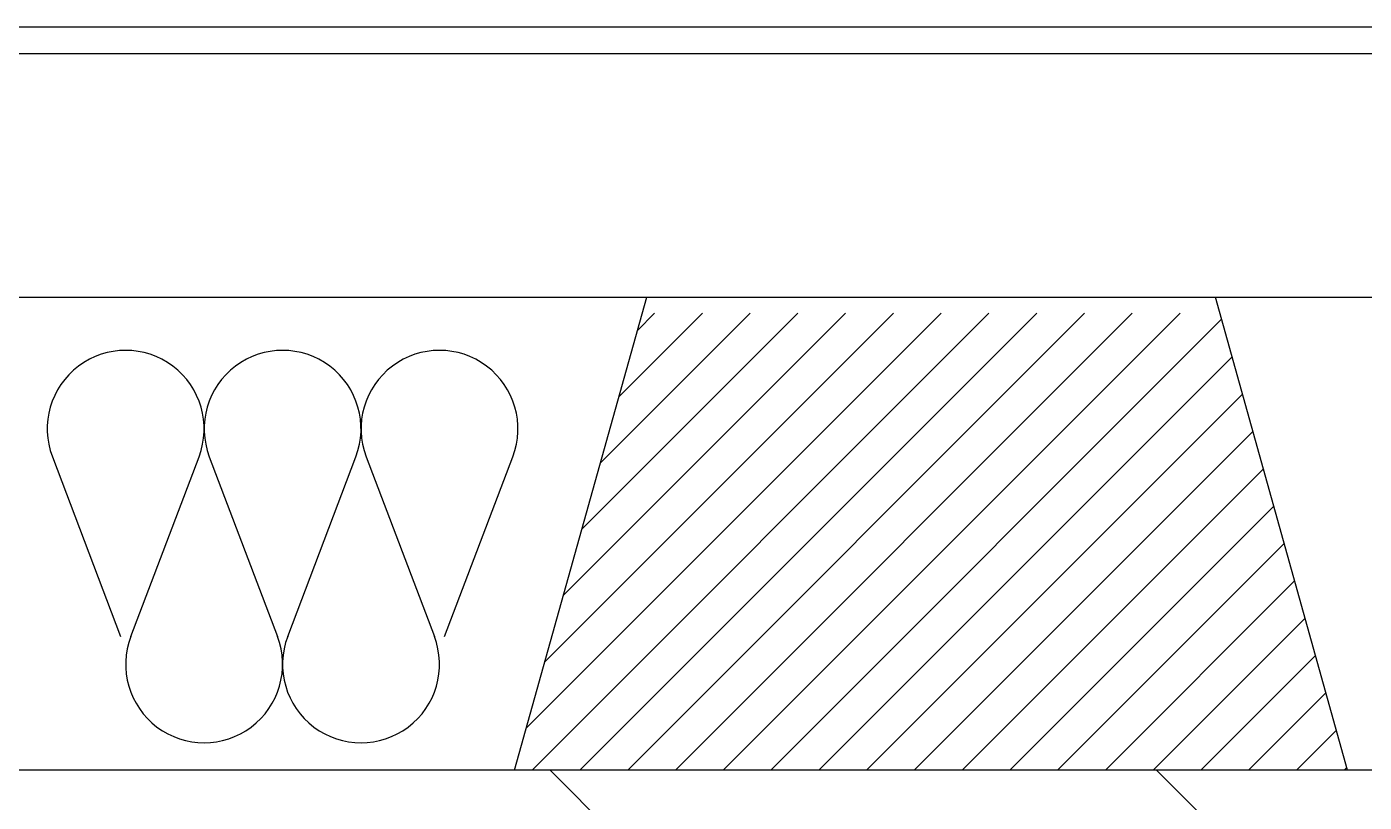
# Model space of a CAD drawing. Header units: millimetres. Extents: x 10 to 76.1, y 10 to 63.5.
# Drawn here: x 10.5318 to 10.6308, y 23.864 to 23.9214 of the extents above; entities that cross this region are included whole.
import ezdxf

# ---------------------------------------------------------------- set-up
doc = ezdxf.new("R2010")
doc.units = ezdxf.units.MM
doc.layers.add('lana de vidrio', color=2, linetype='Continuous')

# ---------------------------------------------------------------- blocks, each defined once
blk = doc.blocks.new('*X1')
at = {"color": 0}
for p, q in [((628.8660660043577, 452.4358530305022), (628.8967759989406, 452.4665630250851)), ((628.8664995291152, 452.4327510213539), (628.9003115328466, 452.4665630250851)), ((628.8674366488021, 452.4407592088526), (628.8932404650346, 452.4665630250851)), ((628.8688072932465, 452.445665387203), (628.8897049311287, 452.4665630250851)), ((628.8700350630212, 452.4327510213539), (628.9038470667524, 452.4665630250851)), ((628.870177937691, 452.4505715655533), (628.8861693972227, 452.4665630250851)), ((628.8715485821355, 452.4554777439037), (628.8826338633169, 452.4665630250851)), ((628.8729192265798, 452.4603839222541), (628.8790983294109, 452.4665630250851)), ((628.8735705969272, 452.4327510213539), (628.9073826006584, 452.4665630250851)), ((628.8742898710243, 452.4652901006045), (628.875562795505, 452.4665630250851)), ((628.8771061308331, 452.4327510213539), (628.9109181345643, 452.4665630250851)), ((628.880641664739, 452.4327510213539), (628.9144536684702, 452.4665630250851)), ((628.8841771986449, 452.4327510213539), (628.9175319818279, 452.4661058045368)), ((628.8877127325509, 452.4327510213539), (628.9183040220885, 452.4633423108915)), ((628.8912482664568, 452.4327510213539), (628.9190760623491, 452.4605788172462)), ((628.8947838003627, 452.4327510213539), (628.9198481026096, 452.4578153236009)), ((628.8983193342686, 452.4327510213539), (628.9206201428703, 452.4550518299556)), ((628.9018548681746, 452.4327510213539), (628.9213921831309, 452.4522883363102)), ((628.9053904020806, 452.4327510213539), (628.9221642233915, 452.4495248426649)), ((628.9089259359864, 452.4327510213539), (628.9229362636521, 452.4467613490195)), ((628.9124614698924, 452.4327510213539), (628.9237083039127, 452.4439978553742)), ((628.9159970037983, 452.4327510213539), (628.9244803441733, 452.4412343617288)), ((628.9195325377043, 452.4327510213539), (628.9252523844339, 452.4384708680835)), ((628.9230680716101, 452.4327510213539), (628.9260244246946, 452.4357073744382)), ((628.9266036055161, 452.4327510213539), (628.9267964649551, 452.4329438807929))]:
    blk.add_line(p, q, dxfattribs=at)

msp = doc.modelspace()

# ---------------------------------------------------------------- hatches: boundary and pattern name
at = {"linetype": 'Continuous', "extrusion": (0, 0, -1)}
h = msp.add_hatch(dxfattribs=at)
h.set_pattern_fill('ANSI31', color=8, scale=0.01, style=0)
h.set_pattern_definition([(45, (-5.000000198587543, 13.76640858770315), (-0.02245064030267288, 0.02245064030267288), [])])
h.paths.add_polyline_path([(-10.00000019858755, 23.76640858770315), (-10.00000019858755, 23.86640858770315), (-19.68000019858754, 23.86640858770315), (-19.68000019858754, 23.76640858770315)])

# ---------------------------------------------------------------- linework, layer by layer
for p, q in [((10.50425977971205, 23.92140858788323), (12.66250019858736, 23.92140858770321)), ((10.57770271127087, 23.90140858770323), (10.61979768585634, 23.90140858787361))]:
    msp.add_line(p, q)
at = {"linetype": 'Continuous', "extrusion": (0, 1, 0)}
for p, q in [((12.66250019858736, 23.91940858770322), (10.50425977971205, 23.91940858788323)), ((10.50425977971205, 23.90140858788325), (12.66250019858736, 23.90140858770323)), ((19.47500019858753, 23.86640858770315), (10.20500019858753, 23.86640858770315))]:
    msp.add_line(p, q, dxfattribs=at)
at = {"layer": 'lana de vidrio'}
for p, q in [((10.56792472275723, 23.86640858770315), (10.57770271127087, 23.90140858770323)), ((10.57770271127087, 23.90140858770323), (10.61979768590394, 23.90140858770323)), ((10.62957567441757, 23.86640858770315), (10.61979768590394, 23.90140858770323))]:
    msp.add_line(p, q, dxfattribs=at)
at = {"layer": 'lana de vidrio', "color": 2}
for p, q in [((10.53371215027317, 23.88959933314771), (10.53876242034033, 23.87630200659549)), ((10.53951910187146, 23.87630200659549), (10.54456937193861, 23.88959933314726)), ((10.54532605346974, 23.88959933314771), (10.55037632353667, 23.87630200659549)), ((10.5511330050678, 23.87630200659549), (10.55618327513474, 23.88959933314726)), ((10.55693995666586, 23.88959933314771), (10.56199022673302, 23.87630200659549)), ((10.56274690826415, 23.87630200659549), (10.56779717833131, 23.88959933314726))]:
    msp.add_line(p, q, dxfattribs=at)
for centre, radius, start, end in [((10.53914076110612, 23.8916610972687), 0.005806951598154898, 339.2034283422913, 200.7965716577087), ((10.55075466430224, 23.8916610972687), 0.005806951598154898, 339.2034283422913, 200.7965716577087), ((10.56236856749859, 23.8916610972687), 0.005806951598154898, 339.2034283422913, 200.7965716577087), ((10.54494771270418, 23.87424024247429), 0.005806951598154229, 159.2034283393335, 20.79657166066654), ((10.5565616159003, 23.87424024247429), 0.005806951598154229, 159.2034283393335, 20.79657166066654)]:
    msp.add_arc(centre, radius, start, end, dxfattribs=at)

# ---------------------------------------------------------------- block references
at = {"layer": 'lana de vidrio'}
msp.add_blockref('*X1', (-618.2972746698913, -428.5663424336507), dxfattribs=at)

doc.saveas('drawing.dxf')
